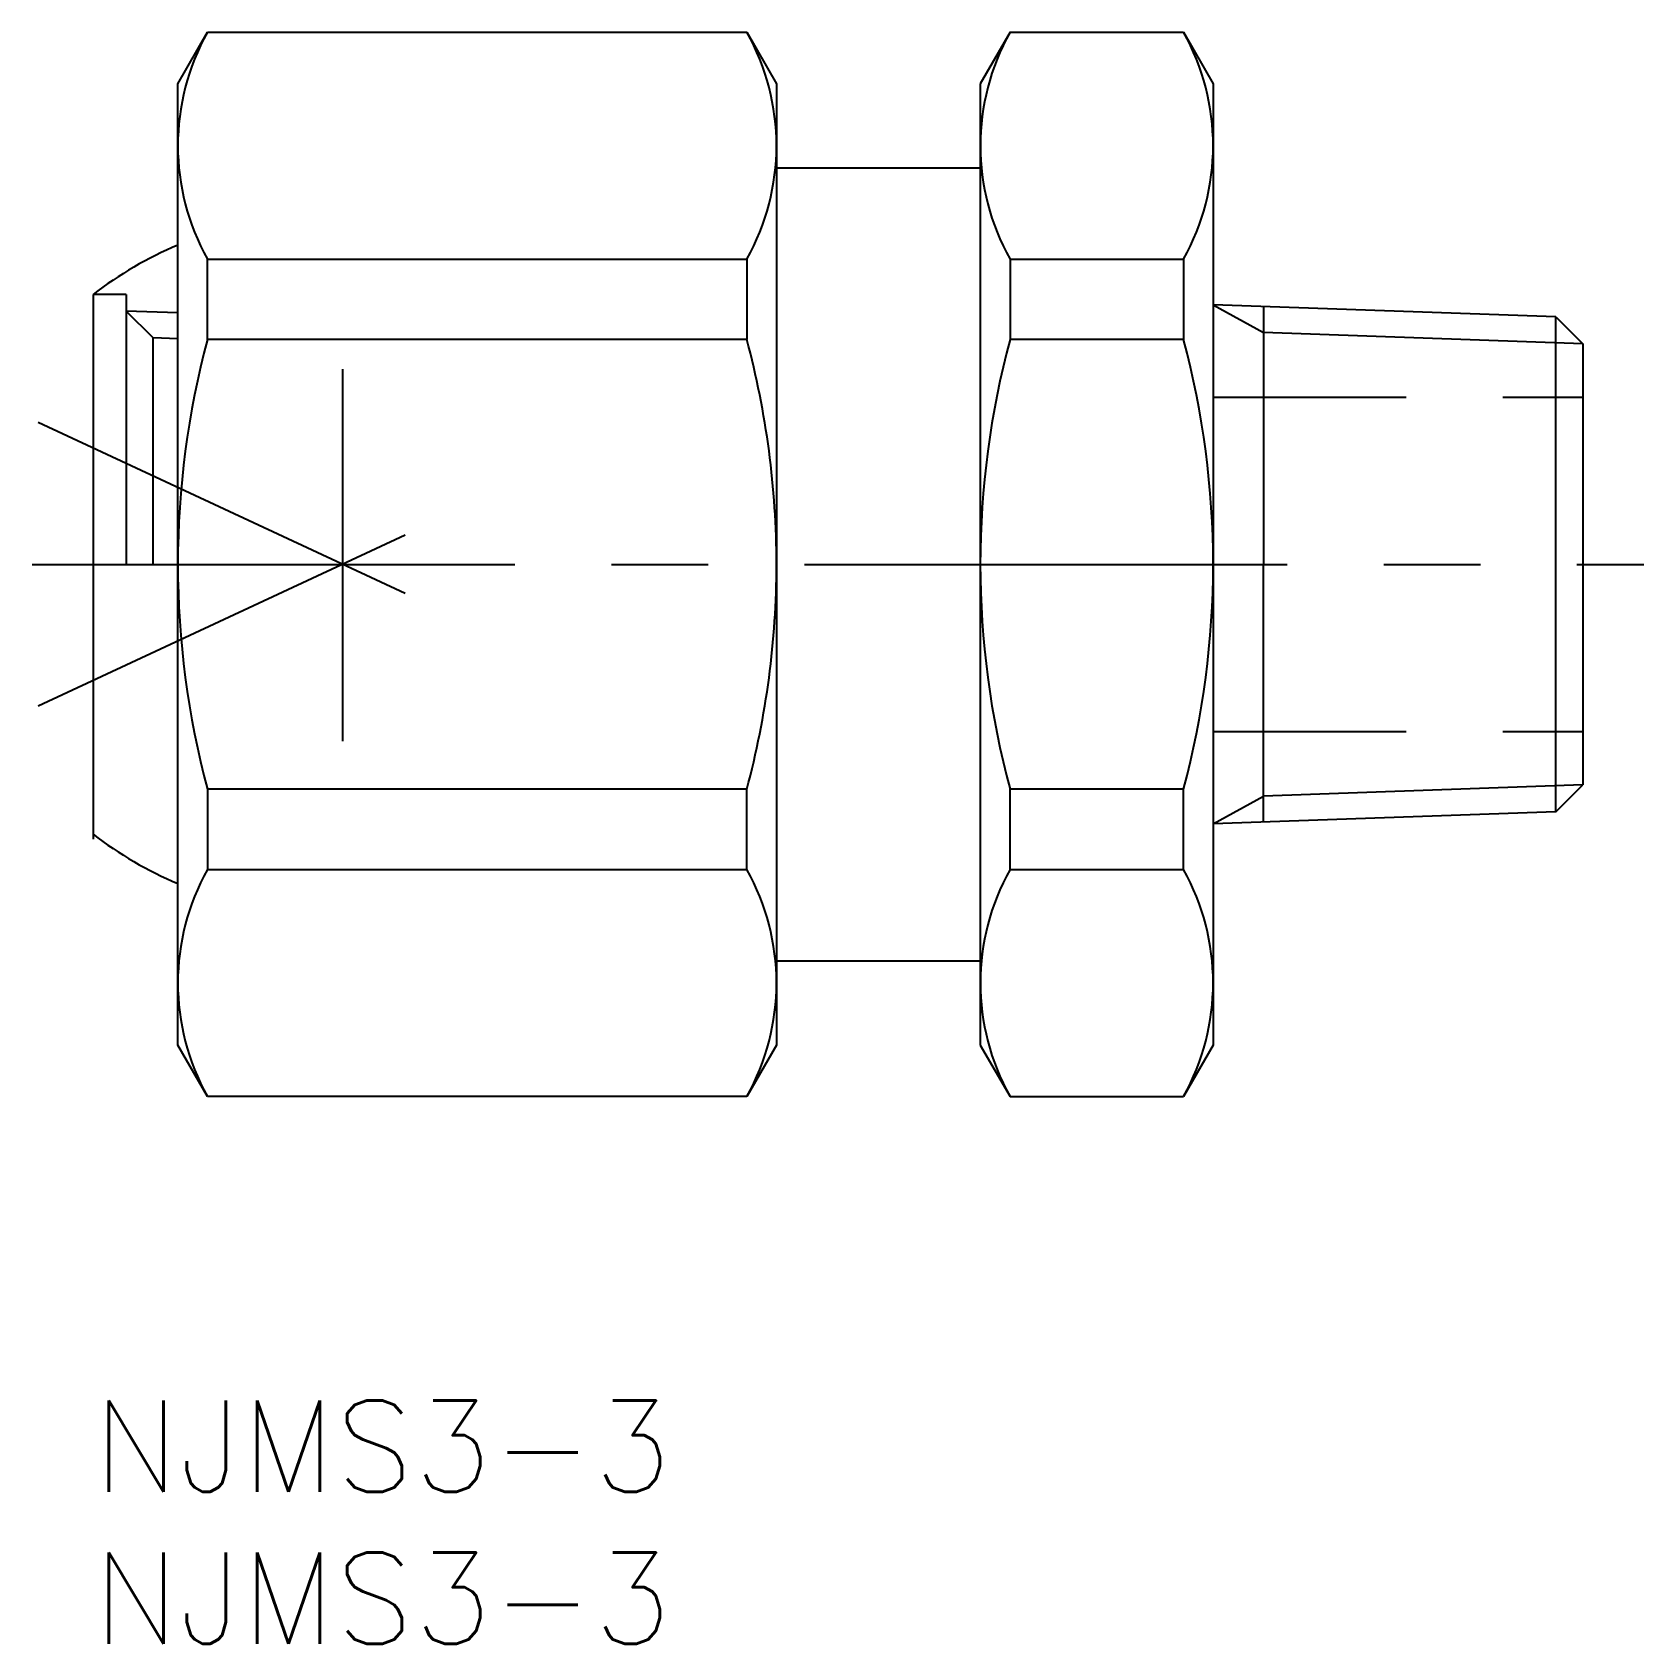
# Model space of a CAD drawing. Extents: x -2 to 51, y -8 to 45.
import ezdxf

# ---------------------------------------------------------------- set-up
doc = ezdxf.new("R2010")
doc.units = 0
doc.header["$LTSCALE"] = 0.5
doc.linetypes.add('CENTER', pattern=[50.8, 31.75, -6.35, 6.35, -6.35])
doc.linetypes.add('DASHED', pattern=[19.05, 12.7, -6.35])
for name, color, linetype in [('MSM_CENTER', 1, 'CENTER'), ('MSM_CONTINUOUS', 7, 'CONTINUOUS'), ('MSM_DASHED', 4, 'DASHED'), ('MSM_NARROW', 5, 'CONTINUOUS'), ('MSM_PART_NUMBER', 7, 'CONTINUOUS')]:
    doc.layers.add(name, color=color, linetype=linetype)
doc.styles.get("Standard").update_dxf_attribs({"font": 'txt.shx', "height": 3, "bigfont": 'bigfont.shx'})

# ---------------------------------------------------------------- blocks, each defined once
blk = doc.blocks.new('*U1')
at = {"layer": 'MSM_PART_NUMBER'}
blk.add_text('NJMS3-3', height=3, dxfattribs=at).set_placement((0, -3))
blk = doc.blocks.new('*U2')
at = {"layer": 'MSM_PART_NUMBER'}
blk.add_text('NJMS3-3', height=3, dxfattribs=at).set_placement((0, -8))

msp = doc.modelspace()

# ---------------------------------------------------------------- linework, layer by layer
at = {"layer": 'MSM_CENTER'}
for p, q in [((8.203, 33.919), (8.203, 21.687)), ((10.264, 26.539), (-1.81, 32.169)), ((10.264, 28.461), (-1.81, 22.831)), ((-2, 27.5), (51, 27.5))]:
    msp.add_line(p, q, dxfattribs=at)
at = {"layer": 'MSM_CONTINUOUS'}
for p, q in [((2.79, 43.308), (3.767, 45)), ((3.767, 45), (21.5, 45)), ((21.5, 45), (22.477, 43.308)), ((30.158, 45), (29.181, 43.308)), ((30.158, 45), (35.86, 45)), ((35.86, 45), (36.838, 43.308)), ((2.79, 11.692), (2.79, 43.308)), ((22.477, 43.308), (22.477, 11.692)), ((29.181, 43.308), (29.181, 40.535)), ((29.181, 43.308), (29.181, 11.692)), ((36.838, 43.308), (36.838, 35.962)), ((36.838, 43.308), (36.838, 11.692)), ((22.477, 40.535), (29.181, 40.535)), ((3.767, 34.898), (3.767, 37.536)), ((3.767, 37.536), (21.5, 37.536)), ((21.5, 37.536), (21.5, 34.898)), ((30.158, 37.536), (30.158, 34.898)), ((30.158, 37.536), (35.86, 37.536)), ((35.86, 37.536), (35.86, 34.898)), ((0, 36.377), (0, 18.463)), ((1.094, 36.377), (0, 36.377)), ((1.094, 36.377), (1.094, 27.5)), ((1.981, 34.944), (1.094, 35.831)), ((48.113, 35.641), (36.838, 36.035)), ((38.497, 35.977), (38.498, 27.5)), ((48.113, 19.361), (48.113, 35.641)), ((48.113, 35.641), (49, 34.754)), ((2.79, 34.916), (1.981, 34.944)), ((1.981, 27.5), (1.981, 34.944)), ((21.5, 34.898), (3.767, 34.898)), ((35.86, 34.898), (30.158, 34.898)), ((49, 34.754), (49, 20.248)), ((38.497, 19.025), (38.498, 27.5)), ((48.113, 19.361), (49, 20.248)), ((3.767, 20.102), (3.767, 17.464)), ((21.5, 20.102), (3.767, 20.102)), ((21.5, 17.464), (21.5, 20.102)), ((30.158, 17.464), (30.158, 20.102)), ((35.86, 20.102), (30.158, 20.102)), ((35.86, 17.464), (35.86, 20.102)), ((48.113, 19.361), (36.838, 18.967)), ((3.767, 17.464), (21.5, 17.464)), ((30.158, 17.464), (35.86, 17.464)), ((22.477, 14.465), (29.181, 14.465)), ((3.767, 10), (2.79, 11.692)), ((22.477, 11.692), (21.5, 10)), ((29.181, 11.692), (30.158, 10)), ((36.838, 11.692), (35.86, 10)), ((21.5, 10), (3.767, 10)), ((30.158, 10), (35.86, 10))]:
    msp.add_line(p, q, dxfattribs=at)
for centre, radius, start, end in [((10.406, 41.268), 7.616, 150.6581, 209.3419), ((14.861, 41.268), 7.616, 330.6581, 29.3419), ((36.798, 41.268), 7.616, 150.6583, 209.3418), ((29.221, 41.268), 7.616, 330.6582, 29.3417), ((7.711, 26.332), 12.663, 112.8685, 127.512), ((31.285, 27.5), 28.495, 164.9523, 195.0477), ((-6.018, 27.5), 28.495, 360, 15.0477), ((57.676, 27.5), 28.495, 164.9523, 195.0477), ((8.343, 27.5), 28.495, 344.9523, 15.0477), ((-6.018, 27.5), 28.495, 344.9523, 0), ((7.711, 28.668), 12.663, 232.488, 247.1315), ((10.406, 13.732), 7.616, 150.6581, 209.3419), ((14.861, 13.732), 7.616, 330.6581, 29.3419), ((36.798, 13.732), 7.616, 150.6581, 209.3419), ((29.221, 13.732), 7.616, 330.6581, 29.3419)]:
    msp.add_arc(centre, radius, start, end, dxfattribs=at)
at = {"layer": 'MSM_DASHED'}
for p, q in [((36.838, 33), (49, 33)), ((36.838, 22), (49, 22))]:
    msp.add_line(p, q, dxfattribs=at)
at = {"layer": 'MSM_NARROW'}
for p, q in [((2.79, 35.772), (1.094, 35.831)), ((36.838, 36.035), (38.497, 35.121)), ((49, 34.754), (38.497, 35.121)), ((49, 20.248), (38.497, 19.881)), ((36.838, 18.967), (38.497, 19.881))]:
    msp.add_line(p, q, dxfattribs=at)

# ---------------------------------------------------------------- block references
at = {"layer": 'MSM_CONTINUOUS'}
for name in ['*U1', '*U2']:
    msp.add_blockref(name, (0, 0), dxfattribs=at)

doc.saveas('drawing.dxf')
